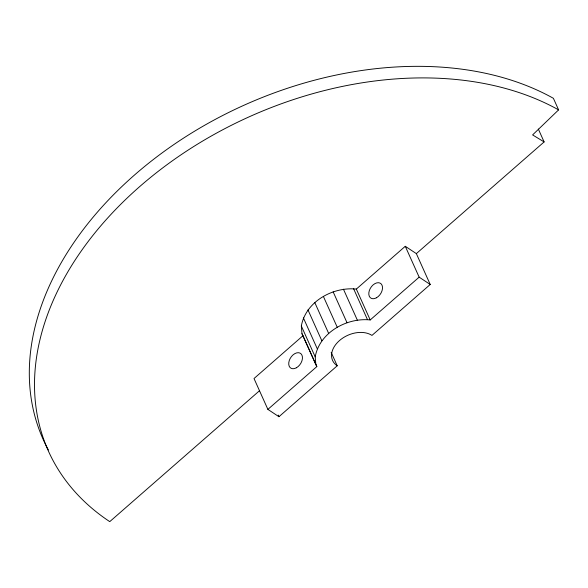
<?xml version="1.0" encoding="UTF-8"?>
<svg xmlns="http://www.w3.org/2000/svg" width="588" height="588" viewBox="0 0 588 588"><rect width="100%" height="100%" fill="white"/><g stroke="black" fill="none" stroke-linecap="round" stroke-linejoin="round"><path stroke-width="0.88" d="M301.335 326.009C305.672 301.629 332.948 286.591 356.335 289.083L405.279 246.291L416.348 253.619L430.218 284.482L371.961 335.41A24.108 16.743 -24.2 0 0 339.46 340.584A24.108 16.743 -24.2 0 0 337.211 365.787L278.947 416.716L267.885 409.388L254.016 378.525L302.96 335.733L301.975 333.697L301.335 326.009L315.205 356.865L315.844 364.56L316.836 366.596L267.885 409.388M315.205 356.865C319.541 332.492 346.817 317.454 370.205 319.945L419.148 277.154L405.279 246.291M48.392 449.974A320.46 222.609 -24.2 0 1 171.042 146.508A320.46 222.609 -24.2 0 1 553.396 98.306L558.6 109.875L532.603 134.917L544.12 141.928L416.348 253.619M259.558 390.682L109.75 521.637A320.46 222.609 -24.2 0 1 132.513 193.026A320.46 222.609 -24.2 0 1 558.6 109.875M419.148 277.154L430.218 284.482M538.343 129.066L544.12 141.928M356.335 289.083L370.205 319.945M353.542 288.62L367.412 319.482M343.443 289.2L357.313 320.063M333.153 291.861L347.023 322.724M323.385 296.425L337.255 327.288M314.8 302.577L328.67 333.44M331.184 352.388L337.211 365.787M307.972 309.898L321.842 340.761M303.386 317.887L317.255 348.75M302.96 335.733L316.836 366.596M301.975 333.697L315.844 364.56M278.197 415.047L278.947 416.716M376.526 297.749A8.82 5.806 -56.5 0 0 381.127 283.857A8.82 5.806 -56.5 0 0 369.33 290.56A8.82 5.806 -56.5 0 0 376.526 297.749M296.462 367.743A8.82 5.806 -56.5 0 0 301.063 353.851A8.82 5.806 -56.5 0 0 289.259 360.554A8.82 5.806 -56.5 0 0 296.462 367.743"/></g></svg>
